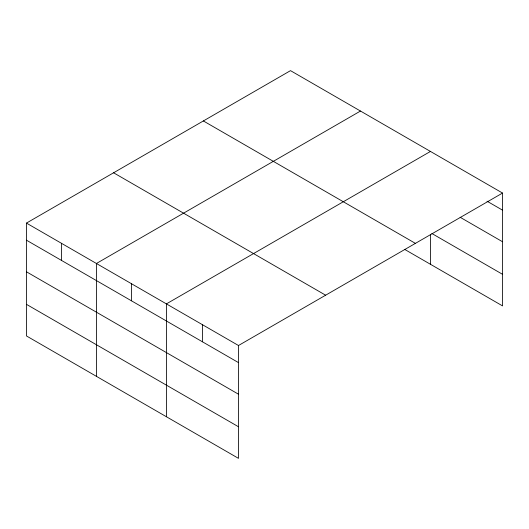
<?xml version="1.0" encoding="UTF-8"?>
<svg xmlns="http://www.w3.org/2000/svg" width="529" height="529" viewBox="0 0 529 529"><rect width="100%" height="100%" fill="white"/><g stroke="black" fill="none" stroke-linecap="round" stroke-linejoin="round"><path stroke-width="0.79" d="M502.55 193.059L290.507 70.641L26.45 223.093L26.45 335.941L238.493 458.359L238.493 345.51L502.55 193.059L502.55 305.907L404.751 249.443M360.48 111.037L96.423 263.488L96.423 376.337M430.454 151.439L166.397 303.891L166.397 416.74M486.997 201.185L502.55 210.158M460.144 217.274L502.55 241.76M431.869 233.507L502.55 274.313M203.367 120.949L415.41 243.373M113.59 172.778L325.633 295.202M26.45 223.093L238.493 345.51M26.45 240.186L238.493 362.61M26.45 271.787L238.493 394.211M26.45 304.34L238.493 426.764M430.454 234.307L430.454 264.288M202.448 324.7L202.448 341.8M131.41 283.689L131.41 300.789M61.437 243.287L61.437 260.387"/></g></svg>
